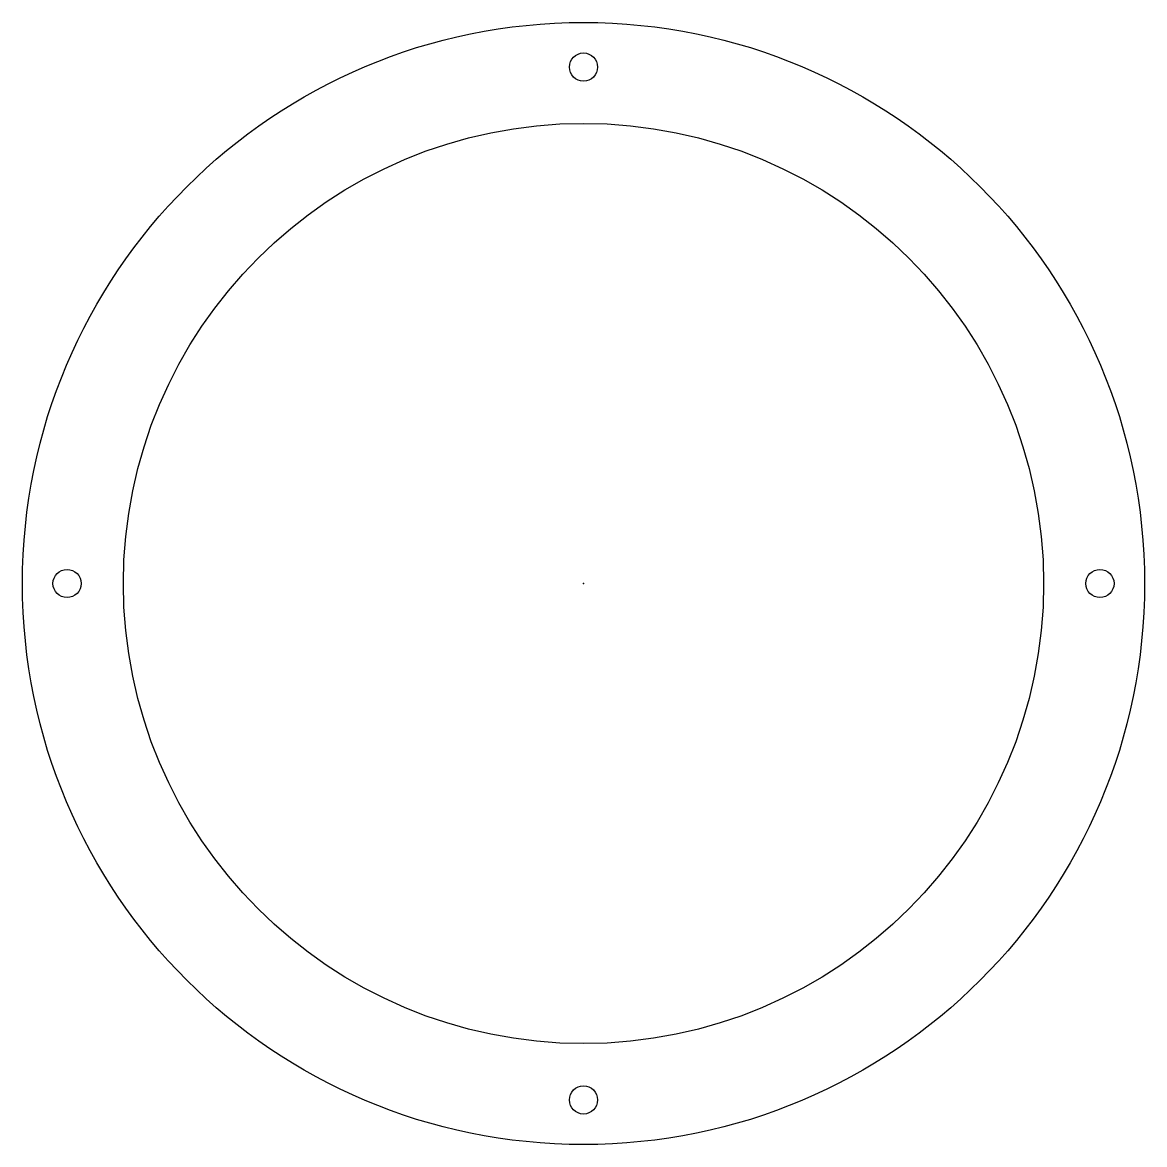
# Model space of a CAD drawing. Header units: millimetres. Extents: x -60 to 60, y -60 to 60.
import ezdxf

# ---------------------------------------------------------------- set-up
doc = ezdxf.new("R2010")
doc.units = ezdxf.units.MM
doc.layers.get('0').update_dxf_attribs({"linetype": 'CONTINUOUS'})

msp = doc.modelspace()

# ---------------------------------------------------------------- linework, layer by layer
for centre, radius in [((0, 0), 59.75), ((0, 55), 1.5), ((0, 0), 49), ((-55, 0), 1.5), ((55, 0), 1.5), ((0, -55), 1.5)]:
    msp.add_circle(centre, radius)
msp.add_point((0, 0))

doc.saveas('drawing.dxf')
